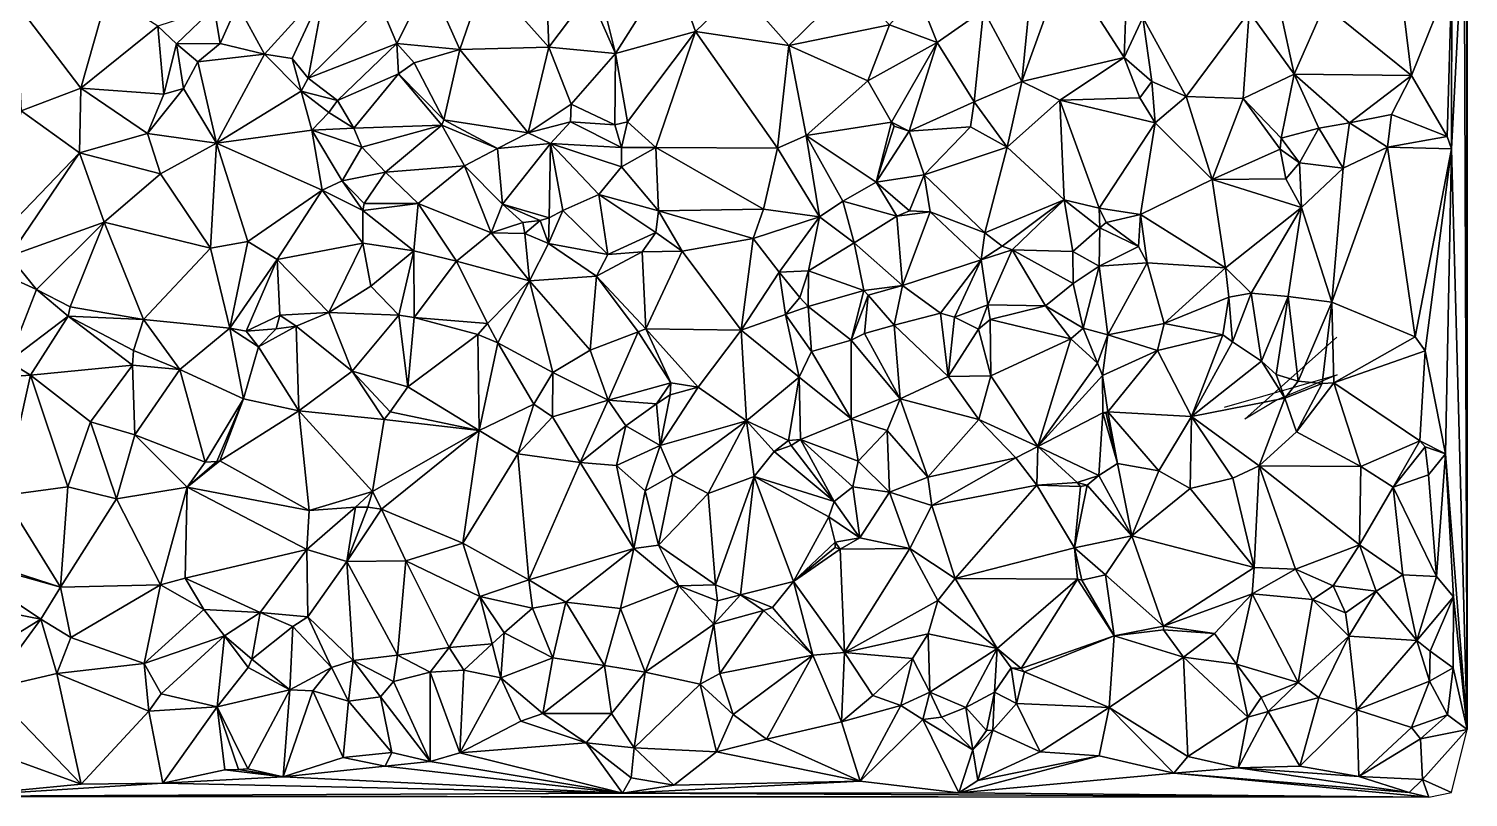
# Model space of a CAD drawing. Header units: metres. Extents: x -15 to 15, y -15 to 14.9.
# Drawn here: x -3.35 to 14.98, y -14.99 to -5.2 of the extents above; entities that cross this region are included whole.
import ezdxf

# ---------------------------------------------------------------- set-up
doc = ezdxf.new("R2010")
doc.units = ezdxf.units.M
doc.layers.add('CRACKS', color=1, linetype='Continuous')
doc.layers.add('STREET_MESH', color=7, linetype='Continuous')

msp = doc.modelspace()

# ---------------------------------------------------------------- linework, layer by layer
at = {"layer": 'CRACKS'}
msp.add_polyline3d([(11.879, -10.023, 0.1), (13.317, -9.613, 0.1), (12.552, -9.928, 0.1), (12.138, -10.176, 0.1), (13.313, -9.132, 0.1)], dxfattribs=at)
at = {"layer": 'STREET_MESH'}
for points in [[(14.961, 3.619), (14.969, -14.128), (14.984, 7.449)], [(14.969, -14.128), (14.961, 3.619), (14.933, -3.648)], [(14.77, -6.734), (14.969, -14.128), (14.933, -3.648)], [(14.776, -4.522), (14.77, -6.734), (14.933, -3.648)], [(3.901, -4.614), (4.124, -5.521), (4.845, -4.381)], [(4.845, -4.381), (4.124, -5.521), (5.144, -5.239)], [(5.7, -4.699), (4.845, -4.381), (5.144, -5.239)], [(9.302, -5.876), (10.604, -5.572), (9.84, -4.382)], [(9.442, -4.452), (9.302, -5.876), (9.84, -4.382)], [(10.604, -5.572), (10.637, -4.617), (9.84, -4.382)], [(14.262, -5.801), (14.077, -4.277), (13.156, -4.908)], [(14.077, -4.277), (14.262, -5.801), (14.776, -4.522)], [(1.343, -5.39), (1.749, -4.581), (1.142, -4.921)], [(1.343, -5.39), (2.144, -5.469), (1.749, -4.581)], [(2.144, -5.469), (2.466, -4.529), (1.749, -4.581)], [(2.466, -4.529), (2.144, -5.469), (3.276, -5.44)], [(2.466, -4.529), (3.276, -5.44), (3.249, -4.641)], [(9.302, -5.876), (9.442, -4.452), (8.811, -4.969)], [(14.776, -4.522), (14.262, -5.801), (14.716, -6.577)], [(14.776, -4.522), (14.716, -6.577), (14.77, -6.734)], [(-3.507, -4.878), (-2.682, -5.96), (-2.342, -4.761)], [(-2.682, -5.96), (-1.702, -5.17), (-2.342, -4.761)], [(0.43, -4.674), (-0.688, -4.898), (-0.343, -5.529)], [(0.008, -5.585), (0.43, -4.674), (-0.343, -5.529)], [(0.43, -4.674), (0.008, -5.585), (0.212, -5.832)], [(0.43, -4.674), (0.212, -5.832), (1.142, -4.921)], [(3.276, -5.44), (3.79, -4.755), (3.249, -4.641)], [(4.124, -5.521), (3.79, -4.755), (3.276, -5.44)], [(3.79, -4.755), (4.124, -5.521), (3.901, -4.614)], [(6.335, -5.418), (5.7, -4.699), (5.144, -5.239)], [(6.335, -5.418), (7.126, -4.636), (5.7, -4.699)], [(7.126, -4.636), (6.335, -5.418), (7.614, -5.155)], [(8.222, -5.38), (7.97, -4.751), (7.614, -5.155)], [(7.97, -4.751), (8.222, -5.38), (8.811, -4.969)], [(10.637, -4.617), (10.604, -5.572), (10.843, -5.063)], [(-2.682, -5.96), (-3.507, -4.878), (-3.442, -6.249)], [(-0.986, -4.939), (-1.702, -5.17), (-1.466, -5.397)], [(-0.909, -5.39), (-0.986, -4.939), (-1.466, -5.397)], [(-0.909, -5.39), (-0.688, -4.898), (-0.986, -4.939)], [(-0.688, -4.898), (-0.909, -5.39), (-0.343, -5.529)], [(0.212, -5.832), (1.343, -5.39), (1.142, -4.921)], [(12.593, -4.984), (12.769, -5.781), (13.156, -4.908)], [(12.769, -5.781), (14.262, -5.801), (13.156, -4.908)], [(8.222, -5.38), (8.695, -6.136), (8.811, -4.969)], [(8.695, -6.136), (9.302, -5.876), (8.811, -4.969)], [(10.604, -5.572), (10.954, -5.877), (10.843, -5.063)], [(11.394, -6.069), (12.195, -4.988), (10.843, -5.063)], [(10.954, -5.877), (11.394, -6.069), (10.843, -5.063)], [(11.394, -6.069), (12.119, -6.093), (12.195, -4.988)], [(12.119, -6.093), (12.769, -5.781), (12.195, -4.988)], [(12.769, -5.781), (12.593, -4.984), (12.195, -4.988)], [(-1.626, -6.038), (-1.702, -5.17), (-2.682, -5.96)], [(-1.702, -5.17), (-1.626, -6.038), (-1.466, -5.397)], [(4.124, -5.521), (4.278, -6.388), (5.144, -5.239)], [(4.278, -6.388), (4.638, -6.716), (5.144, -5.239)], [(4.638, -6.716), (6.189, -6.725), (5.144, -5.239)], [(6.189, -6.725), (6.335, -5.418), (5.144, -5.239)], [(7.614, -5.155), (6.335, -5.418), (7.337, -5.866)], [(8.222, -5.38), (7.614, -5.155), (7.337, -5.866)], [(-1.626, -6.038), (-1.373, -5.966), (-1.466, -5.397)], [(-1.191, -5.626), (-0.909, -5.39), (-1.466, -5.397)], [(-1.373, -5.966), (-1.191, -5.626), (-1.466, -5.397)], [(-0.909, -5.39), (-1.191, -5.626), (-0.343, -5.529)], [(0.586, -6.117), (1.343, -5.39), (0.212, -5.832)], [(1.343, -5.39), (0.586, -6.117), (1.364, -5.778)], [(1.343, -5.39), (1.364, -5.778), (1.564, -5.638)], [(2.144, -5.469), (1.343, -5.39), (1.564, -5.638)], [(1.939, -6.362), (2.144, -5.469), (1.564, -5.638)], [(3.014, -6.529), (2.144, -5.469), (1.939, -6.362)], [(2.144, -5.469), (3.014, -6.529), (3.276, -5.44)], [(3.014, -6.529), (3.561, -6.166), (3.276, -5.44)], [(3.561, -6.166), (4.124, -5.521), (3.276, -5.44)], [(6.554, -6.563), (6.335, -5.418), (6.189, -6.725)], [(6.335, -5.418), (6.554, -6.563), (7.337, -5.866)], [(7.639, -6.394), (8.222, -5.38), (7.337, -5.866)], [(7.864, -6.508), (8.222, -5.38), (7.639, -6.394)], [(8.222, -5.38), (7.864, -6.508), (8.695, -6.136)], [(-1.191, -5.626), (-1.373, -5.966), (-0.955, -6.66)], [(-1.191, -5.626), (-0.955, -6.66), (-0.343, -5.529)], [(-0.955, -6.66), (0.122, -5.999), (-0.343, -5.529)], [(0.122, -5.999), (0.008, -5.585), (-0.343, -5.529)], [(0.008, -5.585), (0.122, -5.999), (0.212, -5.832)], [(1.364, -5.778), (1.939, -6.362), (1.564, -5.638)], [(4.124, -5.521), (3.561, -6.166), (4.119, -6.429)], [(4.124, -5.521), (4.119, -6.429), (4.278, -6.388)], [(9.302, -5.876), (9.782, -6.113), (10.604, -5.572)], [(9.782, -6.113), (10.804, -6.086), (10.604, -5.572)], [(10.604, -5.572), (10.804, -6.086), (10.954, -5.877)], [(0.122, -5.999), (0.586, -6.117), (0.212, -5.832)], [(0.586, -6.117), (0.795, -6.471), (1.364, -5.778)], [(1.364, -5.778), (0.795, -6.471), (1.916, -6.43)], [(1.939, -6.362), (1.364, -5.778), (1.916, -6.43)], [(12.601, -6.597), (12.769, -5.781), (12.119, -6.093)], [(12.769, -5.781), (12.601, -6.597), (13.081, -6.472)], [(13.471, -6.402), (12.769, -5.781), (13.081, -6.472)], [(14.262, -5.801), (12.769, -5.781), (13.471, -6.402)], [(14.262, -5.801), (13.471, -6.402), (14.008, -6.296)], [(14.716, -6.577), (14.262, -5.801), (14.008, -6.296)], [(-2.7, -6.784), (-2.682, -5.96), (-3.442, -6.249)], [(-2.7, -6.784), (-1.834, -6.536), (-2.682, -5.96)], [(-1.834, -6.536), (-1.626, -6.038), (-2.682, -5.96)], [(-1.373, -5.966), (-1.626, -6.038), (-1.834, -6.536)], [(-0.955, -6.66), (-1.373, -5.966), (-1.834, -6.536)], [(0.122, -5.999), (-0.955, -6.66), (0.259, -6.496)], [(0.474, -6.271), (0.122, -5.999), (0.259, -6.496)], [(0.474, -6.271), (0.586, -6.117), (0.122, -5.999)], [(6.554, -6.563), (7.639, -6.394), (7.337, -5.866)], [(9.112, -6.714), (9.302, -5.876), (8.695, -6.136)], [(9.302, -5.876), (9.112, -6.714), (9.782, -6.113)], [(10.804, -6.086), (10.999, -6.402), (10.954, -5.877)], [(10.954, -5.877), (10.999, -6.402), (11.394, -6.069)], [(0.474, -6.271), (0.795, -6.471), (0.586, -6.117)], [(3.561, -6.166), (3.014, -6.529), (3.555, -6.389)], [(4.119, -6.429), (3.561, -6.166), (3.555, -6.389)], [(7.864, -6.508), (8.645, -6.455), (8.695, -6.136)], [(8.645, -6.455), (9.112, -6.714), (8.695, -6.136)], [(9.112, -6.714), (9.839, -7.381), (9.782, -6.113)], [(9.782, -6.113), (10.999, -6.402), (10.804, -6.086)], [(9.782, -6.113), (10.283, -7.491), (10.999, -6.402)], [(9.839, -7.381), (10.283, -7.491), (9.782, -6.113)], [(10.999, -6.402), (11.722, -7.125), (11.394, -6.069)], [(11.722, -7.125), (12.119, -6.093), (11.394, -6.069)], [(11.722, -7.125), (12.589, -6.736), (12.119, -6.093)], [(12.589, -6.736), (12.601, -6.597), (12.119, -6.093)], [(-2.7, -6.784), (-3.442, -6.249), (-3.806, -7.934)], [(0.795, -6.471), (0.474, -6.271), (0.259, -6.496)], [(2.625, -6.73), (1.939, -6.362), (1.916, -6.43)], [(3.014, -6.529), (1.939, -6.362), (2.625, -6.73)], [(3.014, -6.529), (3.298, -6.665), (3.555, -6.389)], [(3.298, -6.665), (4.201, -6.717), (3.555, -6.389)], [(4.201, -6.717), (4.119, -6.429), (3.555, -6.389)], [(4.119, -6.429), (4.201, -6.717), (4.278, -6.388)], [(4.201, -6.717), (4.638, -6.716), (4.278, -6.388)], [(7.447, -7.156), (7.639, -6.394), (6.554, -6.563)], [(7.639, -6.394), (7.447, -7.156), (7.674, -6.446)], [(7.864, -6.508), (7.639, -6.394), (7.674, -6.446)], [(10.283, -7.491), (10.81, -7.571), (10.999, -6.402)], [(10.81, -7.571), (11.722, -7.125), (10.999, -6.402)], [(13.39, -6.981), (13.471, -6.402), (13.081, -6.472)], [(13.958, -6.712), (13.471, -6.402), (13.39, -6.981)], [(13.471, -6.402), (13.958, -6.712), (14.008, -6.296)], [(13.958, -6.712), (14.716, -6.577), (14.008, -6.296)], [(-1.669, -7.052), (-1.834, -6.536), (-2.7, -6.784)], [(-1.669, -7.052), (-0.955, -6.66), (-1.834, -6.536)], [(-0.955, -6.66), (0.389, -7.26), (0.259, -6.496)], [(0.895, -6.713), (0.795, -6.471), (0.259, -6.496)], [(0.389, -7.26), (0.646, -7.142), (0.259, -6.496)], [(0.646, -7.142), (0.895, -6.713), (0.259, -6.496)], [(0.795, -6.471), (0.895, -6.713), (1.916, -6.43)], [(0.895, -6.713), (1.196, -7.032), (1.916, -6.43)], [(1.196, -7.032), (2.204, -6.95), (1.916, -6.43)], [(2.204, -6.95), (2.625, -6.73), (1.916, -6.43)], [(3.298, -6.665), (3.014, -6.529), (2.625, -6.73)], [(6.723, -7.598), (6.554, -6.563), (6.189, -6.725)], [(7.022, -7.398), (7.447, -7.156), (6.554, -6.563)], [(6.723, -7.598), (7.022, -7.398), (6.554, -6.563)], [(7.447, -7.156), (7.864, -6.508), (7.674, -6.446)], [(8.058, -7.065), (7.864, -6.508), (7.447, -7.156)], [(8.058, -7.065), (8.645, -6.455), (7.864, -6.508)], [(9.112, -6.714), (8.645, -6.455), (8.058, -7.065)], [(12.836, -6.91), (12.601, -6.597), (12.589, -6.736)], [(12.601, -6.597), (12.836, -6.91), (13.081, -6.472)], [(12.836, -6.91), (13.39, -6.981), (13.081, -6.472)], [(14.716, -6.577), (13.958, -6.712), (14.77, -6.734)], [(-0.955, -6.66), (-1.669, -7.052), (-1.031, -8)], [(-0.554, -7.914), (-0.955, -6.66), (-1.031, -8)], [(0.389, -7.26), (-0.955, -6.66), (-0.554, -7.914)], [(0.646, -7.142), (1.196, -7.032), (0.895, -6.713)], [(2.204, -6.95), (2.689, -7.439), (2.625, -6.73)], [(2.689, -7.439), (3.298, -6.665), (2.625, -6.73)], [(3.283, -7.61), (3.298, -6.665), (2.689, -7.439)], [(3.298, -6.665), (3.283, -7.61), (3.454, -7.519)], [(3.915, -7.316), (3.298, -6.665), (3.454, -7.519)], [(3.915, -7.316), (4.204, -6.961), (3.298, -6.665)], [(4.204, -6.961), (4.201, -6.717), (3.298, -6.665)], [(4.201, -6.717), (4.204, -6.961), (4.638, -6.716)], [(4.204, -6.961), (4.674, -7.521), (4.638, -6.716)], [(4.638, -6.716), (6.011, -7.501), (6.189, -6.725)], [(4.638, -6.716), (4.674, -7.521), (6.011, -7.501)], [(6.011, -7.501), (6.723, -7.598), (6.189, -6.725)], [(9.112, -6.714), (8.058, -7.065), (8.829, -7.802)], [(9.839, -7.381), (9.112, -6.714), (8.829, -7.802)], [(11.722, -7.125), (12.661, -7.116), (12.589, -6.736)], [(12.661, -7.116), (12.836, -6.91), (12.589, -6.736)], [(13.249, -8.684), (13.958, -6.712), (13.39, -6.981)], [(13.958, -6.712), (13.249, -8.684), (14.31, -9.126)], [(13.958, -6.712), (14.31, -9.126), (14.77, -6.734)], [(14.31, -9.126), (14.435, -9.307), (14.77, -6.734)], [(14.77, -6.734), (14.435, -9.307), (14.696, -10.616)], [(14.969, -14.128), (14.77, -6.734), (14.696, -10.616)], [(-3.589, -8.102), (-2.7, -6.784), (-3.806, -7.934)], [(-2.7, -6.784), (-3.589, -8.102), (-2.387, -7.669)], [(-1.669, -7.052), (-2.7, -6.784), (-2.387, -7.669)], [(2.204, -6.95), (1.196, -7.032), (1.615, -7.431)], [(2.204, -6.95), (1.615, -7.431), (2.542, -7.802)], [(2.689, -7.439), (2.204, -6.95), (2.542, -7.802)], [(4.204, -6.961), (3.915, -7.316), (4.674, -7.521)], [(12.661, -7.116), (12.861, -7.48), (12.836, -6.91)], [(12.836, -6.91), (12.861, -7.48), (13.39, -6.981)], [(-1.031, -8), (-1.669, -7.052), (-2.387, -7.669)], [(0.646, -7.142), (0.389, -7.26), (0.908, -7.519)], [(0.927, -7.431), (1.196, -7.032), (0.646, -7.142)], [(0.927, -7.431), (0.646, -7.142), (0.908, -7.519)], [(1.196, -7.032), (0.927, -7.431), (1.615, -7.431)], [(8.058, -7.065), (7.447, -7.156), (7.871, -7.522)], [(8.133, -7.536), (8.058, -7.065), (7.871, -7.522)], [(8.058, -7.065), (8.133, -7.536), (8.829, -7.802)], [(11.722, -7.125), (10.81, -7.571), (11.893, -8.247)], [(12.661, -7.116), (11.722, -7.125), (12.861, -7.48)], [(11.722, -7.125), (11.893, -8.247), (12.861, -7.48)], [(12.861, -7.48), (13.249, -8.684), (13.39, -6.981)], [(0.389, -7.26), (-0.554, -7.914), (-0.181, -8.142)], [(0.907, -7.935), (0.389, -7.26), (-0.181, -8.142)], [(0.389, -7.26), (0.907, -7.935), (0.908, -7.519)], [(3.915, -7.316), (3.454, -7.519), (4.028, -8.08)], [(4.64, -7.798), (3.915, -7.316), (4.028, -8.08)], [(3.915, -7.316), (4.64, -7.798), (4.674, -7.521)], [(7.709, -7.592), (7.447, -7.156), (7.022, -7.398)], [(7.447, -7.156), (7.709, -7.592), (7.871, -7.522)], [(1.558, -8.032), (1.615, -7.431), (0.908, -7.519)], [(1.615, -7.431), (0.927, -7.431), (0.908, -7.519)], [(1.558, -8.032), (2.103, -8.164), (1.615, -7.431)], [(1.615, -7.431), (2.103, -8.164), (2.542, -7.802)], [(2.946, -7.67), (2.689, -7.439), (2.542, -7.802)], [(3.166, -7.644), (2.689, -7.439), (2.946, -7.67)], [(3.166, -7.644), (3.283, -7.61), (2.689, -7.439)], [(6.011, -7.501), (4.674, -7.521), (5.881, -7.876)], [(6.723, -7.598), (6.011, -7.501), (5.881, -7.876)], [(6.723, -7.598), (7.166, -7.931), (7.022, -7.398)], [(7.166, -7.931), (7.709, -7.592), (7.022, -7.398)], [(9.05, -7.974), (9.839, -7.381), (8.829, -7.802)], [(9.839, -7.381), (9.05, -7.974), (9.175, -8.021)], [(9.951, -8.039), (9.839, -7.381), (9.175, -8.021)], [(9.839, -7.381), (10.295, -7.741), (10.283, -7.491)], [(10.295, -7.741), (9.839, -7.381), (9.951, -8.039)], [(10.372, -7.672), (10.81, -7.571), (10.283, -7.491)], [(10.295, -7.741), (10.372, -7.672), (10.283, -7.491)], [(11.893, -8.247), (12.22, -8.572), (12.861, -7.48)], [(12.22, -8.572), (12.69, -8.615), (12.861, -7.48)], [(12.861, -7.48), (12.69, -8.615), (13.249, -8.684)], [(-3.589, -8.102), (-3.248, -8.525), (-2.387, -7.669)], [(-3.248, -8.525), (-2.817, -8.745), (-2.387, -7.669)], [(-2.387, -7.669), (-2.817, -8.745), (-1.883, -8.907)], [(-1.031, -8), (-2.387, -7.669), (-1.883, -8.907)], [(0.907, -7.935), (1.558, -8.032), (0.908, -7.519)], [(2.973, -7.812), (2.946, -7.67), (2.542, -7.802)], [(2.973, -7.812), (3.166, -7.644), (2.946, -7.67)], [(3.166, -7.644), (2.973, -7.812), (3.273, -7.938)], [(3.283, -7.61), (3.166, -7.644), (3.273, -7.938)], [(4.028, -8.08), (3.454, -7.519), (3.273, -7.938)], [(3.454, -7.519), (3.283, -7.61), (3.273, -7.938)], [(4.674, -7.521), (4.64, -7.798), (4.973, -8.038)], [(4.674, -7.521), (4.973, -8.038), (5.881, -7.876)], [(6.208, -8.303), (6.723, -7.598), (5.881, -7.876)], [(6.585, -8.288), (6.723, -7.598), (6.208, -8.303)], [(6.723, -7.598), (6.585, -8.288), (7.166, -7.931)], [(7.709, -7.592), (7.166, -7.931), (7.78, -8.475)], [(7.709, -7.592), (8.133, -7.536), (7.871, -7.522)], [(8.133, -7.536), (7.709, -7.592), (7.78, -8.475)], [(8.783, -8.147), (8.133, -7.536), (7.78, -8.475)], [(8.829, -7.802), (8.133, -7.536), (8.783, -8.147)], [(10.372, -7.672), (10.295, -7.741), (10.787, -7.977)], [(10.81, -7.571), (10.372, -7.672), (10.787, -7.977)], [(10.896, -8.183), (10.81, -7.571), (10.787, -7.977)], [(10.81, -7.571), (10.896, -8.183), (11.893, -8.247)], [(2.103, -8.164), (3.031, -8.414), (2.542, -7.802)], [(3.031, -8.414), (2.973, -7.812), (2.542, -7.802)], [(2.973, -7.812), (3.031, -8.414), (3.273, -7.938)], [(4.64, -7.798), (4.028, -8.08), (4.465, -8.044)], [(4.973, -8.038), (4.64, -7.798), (4.465, -8.044)], [(4.973, -8.038), (5.727, -9.044), (5.881, -7.876)], [(5.727, -9.044), (6.208, -8.303), (5.881, -7.876)], [(9.05, -7.974), (8.829, -7.802), (8.783, -8.147)], [(10.295, -7.741), (9.951, -8.039), (10.286, -8.229)], [(10.295, -7.741), (10.286, -8.229), (10.787, -7.977)], [(-0.783, -9.016), (-1.031, -8), (-1.883, -8.907)], [(-0.783, -9.016), (-0.554, -7.914), (-1.031, -8)], [(-0.554, -7.914), (-0.783, -9.016), (-0.181, -8.142)], [(0.474, -8.818), (0.907, -7.935), (-0.181, -8.142)], [(1.011, -8.483), (0.907, -7.935), (0.474, -8.818)], [(0.907, -7.935), (1.011, -8.483), (1.558, -8.032)], [(1.011, -8.483), (1.369, -8.85), (1.558, -8.032)], [(1.558, -8.032), (1.369, -8.85), (1.562, -8.882)], [(2.103, -8.164), (1.558, -8.032), (1.562, -8.882)], [(3.031, -8.414), (3.884, -8.353), (3.273, -7.938)], [(3.884, -8.353), (4.028, -8.08), (3.273, -7.938)], [(4.465, -8.044), (3.884, -8.353), (4.511, -9.026)], [(4.028, -8.08), (3.884, -8.353), (4.465, -8.044)], [(4.973, -8.038), (4.465, -8.044), (4.511, -9.026)], [(5.727, -9.044), (4.973, -8.038), (4.511, -9.026)], [(6.585, -8.288), (7.29, -8.537), (7.166, -7.931)], [(7.166, -7.931), (7.29, -8.537), (7.78, -8.475)], [(9.05, -7.974), (8.783, -8.147), (9.175, -8.021)], [(8.783, -8.147), (8.869, -8.721), (9.175, -8.021)], [(8.869, -8.721), (9.6, -8.731), (9.175, -8.021)], [(9.6, -8.731), (9.952, -8.449), (9.175, -8.021)], [(9.952, -8.449), (9.951, -8.039), (9.175, -8.021)], [(10.286, -8.229), (9.951, -8.039), (9.952, -8.449)], [(10.286, -8.229), (10.896, -8.183), (10.787, -7.977)], [(-3.589, -8.102), (-3.852, -8.249), (-3.248, -8.525)], [(-0.783, -9.016), (-0.575, -9.055), (-0.181, -8.142)], [(-0.575, -9.055), (-0.148, -8.852), (-0.181, -8.142)], [(-0.148, -8.852), (0.474, -8.818), (-0.181, -8.142)], [(2.496, -8.958), (2.103, -8.164), (1.562, -8.882)], [(2.103, -8.164), (2.496, -8.958), (3.031, -8.414)], [(8.266, -8.827), (8.783, -8.147), (7.78, -8.475)], [(8.783, -8.147), (8.266, -8.827), (8.443, -8.876)], [(8.869, -8.721), (8.783, -8.147), (8.443, -8.876)], [(10.079, -9.018), (10.286, -8.229), (9.952, -8.449)], [(10.286, -8.229), (10.079, -9.018), (10.394, -9.101)], [(10.896, -8.183), (10.286, -8.229), (10.394, -9.101)], [(10.896, -8.183), (10.394, -9.101), (11.114, -8.958)], [(11.893, -8.247), (10.896, -8.183), (11.114, -8.958)], [(11.937, -8.622), (11.893, -8.247), (11.114, -8.958)], [(11.937, -8.622), (12.22, -8.572), (11.893, -8.247)], [(-3.248, -8.525), (-3.852, -8.249), (-3.605, -9.442)], [(2.496, -8.958), (2.626, -9.205), (3.031, -8.414)], [(2.626, -9.205), (3.33, -9.582), (3.031, -8.414)], [(3.802, -9.298), (3.884, -8.353), (3.031, -8.414)], [(3.33, -9.582), (3.802, -9.298), (3.031, -8.414)], [(3.802, -9.298), (4.416, -9.065), (3.884, -8.353)], [(3.884, -8.353), (4.416, -9.065), (4.511, -9.026)], [(6.289, -8.843), (6.208, -8.303), (5.727, -9.044)], [(6.472, -8.626), (6.585, -8.288), (6.208, -8.303)], [(6.472, -8.626), (6.208, -8.303), (6.289, -8.843)], [(6.585, -8.288), (6.472, -8.626), (6.58, -8.742)], [(7.29, -8.537), (6.585, -8.288), (6.58, -8.742)], [(-2.845, -8.863), (-3.248, -8.525), (-3.605, -9.442)], [(-3.248, -8.525), (-2.845, -8.863), (-2.817, -8.745)], [(1.369, -8.85), (1.011, -8.483), (0.474, -8.818)], [(7.125, -9.168), (7.29, -8.537), (6.58, -8.742)], [(7.342, -8.596), (7.29, -8.537), (7.125, -9.168)], [(7.295, -9.084), (7.342, -8.596), (7.125, -9.168)], [(7.29, -8.537), (7.342, -8.596), (7.78, -8.475)], [(7.295, -9.084), (7.676, -8.977), (7.342, -8.596)], [(7.342, -8.596), (7.676, -8.977), (7.78, -8.475)], [(7.676, -8.977), (8.266, -8.827), (7.78, -8.475)], [(9.6, -8.731), (10.079, -9.018), (9.952, -8.449)], [(12.22, -8.572), (11.937, -8.622), (11.981, -9.192)], [(12.354, -9.437), (12.22, -8.572), (11.981, -9.192)], [(12.22, -8.572), (12.354, -9.437), (12.69, -8.615)], [(-2.817, -8.745), (-2.845, -8.863), (-1.883, -8.907)], [(6.472, -8.626), (6.289, -8.843), (6.58, -8.742)], [(6.289, -8.843), (6.622, -9.313), (6.58, -8.742)], [(6.622, -9.313), (7.125, -9.168), (6.58, -8.742)], [(8.747, -9.028), (8.869, -8.721), (8.443, -8.876)], [(8.869, -8.721), (8.747, -9.028), (8.897, -8.906)], [(9.6, -8.731), (8.869, -8.721), (8.897, -8.906)], [(9.922, -9.153), (9.6, -8.731), (8.897, -8.906)], [(10.079, -9.018), (9.6, -8.731), (9.922, -9.153)], [(11.86, -9.102), (11.937, -8.622), (11.114, -8.958)], [(11.981, -9.192), (11.937, -8.622), (11.86, -9.102)], [(12.69, -8.615), (12.354, -9.437), (12.54, -9.609)], [(12.69, -8.615), (12.54, -9.609), (12.819, -9.692)], [(12.69, -8.615), (12.819, -9.692), (13.249, -8.684)], [(12.819, -9.692), (13.123, -9.722), (13.249, -8.684)], [(13.249, -8.684), (13.123, -9.722), (13.271, -9.714)], [(14.31, -9.126), (13.249, -8.684), (13.271, -9.714)], [(-3.324, -9.615), (-2.845, -8.863), (-3.605, -9.442)], [(-2.026, -9.488), (-2.845, -8.863), (-3.324, -9.615)], [(-2.845, -8.863), (-2.013, -9.303), (-1.883, -8.907)], [(-2.026, -9.488), (-2.013, -9.303), (-2.845, -8.863)], [(-2.013, -9.303), (-1.422, -9.544), (-1.883, -8.907)], [(-1.422, -9.544), (-0.783, -9.016), (-1.883, -8.907)], [(-0.575, -9.055), (-0.195, -9.026), (-0.148, -8.852)], [(-0.148, -8.852), (-0.195, -9.026), (0.058, -8.993)], [(0.474, -8.818), (-0.148, -8.852), (0.058, -8.993)], [(0.772, -9.564), (0.474, -8.818), (0.058, -8.993)], [(1.369, -8.85), (0.474, -8.818), (0.772, -9.564)], [(1.482, -9.764), (1.369, -8.85), (0.772, -9.564)], [(1.369, -8.85), (1.482, -9.764), (1.562, -8.882)], [(1.482, -9.764), (2.371, -9.099), (1.562, -8.882)], [(2.371, -9.099), (2.496, -8.958), (1.562, -8.882)], [(2.626, -9.205), (2.496, -8.958), (2.371, -9.099)], [(6.289, -8.843), (5.727, -9.044), (6.465, -9.639)], [(6.622, -9.313), (6.289, -8.843), (6.465, -9.639)], [(7.676, -8.977), (7.295, -9.084), (7.752, -9.917)], [(8.266, -8.827), (7.676, -8.977), (8.36, -9.632)], [(8.36, -9.632), (7.676, -8.977), (7.752, -9.917)], [(8.266, -8.827), (8.36, -9.632), (8.443, -8.876)], [(8.36, -9.632), (8.747, -9.028), (8.443, -8.876)], [(8.897, -8.906), (8.747, -9.028), (8.906, -9.625)], [(9.922, -9.153), (8.897, -8.906), (8.906, -9.625)], [(10.394, -9.101), (11.028, -9.303), (11.114, -8.958)], [(11.028, -9.303), (11.86, -9.102), (11.114, -8.958)], [(-0.609, -9.917), (-0.783, -9.016), (-1.422, -9.544)], [(-0.609, -9.917), (-0.419, -9.255), (-0.783, -9.016)], [(-0.419, -9.255), (-0.575, -9.055), (-0.783, -9.016)], [(-0.195, -9.026), (-0.575, -9.055), (-0.419, -9.255)], [(-0.419, -9.255), (0.094, -10.068), (0.058, -8.993)], [(-0.195, -9.026), (-0.419, -9.255), (0.058, -8.993)], [(0.094, -10.068), (0.772, -9.564), (0.058, -8.993)], [(2.371, -9.099), (1.482, -9.764), (2.39, -10.322)], [(2.626, -9.205), (2.371, -9.099), (2.39, -10.322)], [(4.034, -9.935), (4.416, -9.065), (3.802, -9.298)], [(4.416, -9.065), (4.034, -9.935), (4.832, -9.713)], [(4.416, -9.065), (4.832, -9.713), (4.511, -9.026)], [(5.177, -9.768), (5.727, -9.044), (4.511, -9.026)], [(4.832, -9.713), (5.177, -9.768), (4.511, -9.026)], [(5.792, -10.196), (5.727, -9.044), (5.177, -9.768)], [(5.727, -9.044), (5.792, -10.196), (6.465, -9.639)], [(7.295, -9.084), (7.125, -9.168), (7.752, -9.917)], [(8.747, -9.028), (8.36, -9.632), (8.906, -9.625)], [(9.502, -10.523), (9.922, -9.153), (8.906, -9.625)], [(10.264, -9.462), (9.922, -9.153), (9.502, -10.523)], [(10.264, -9.462), (10.079, -9.018), (9.922, -9.153)], [(10.079, -9.018), (10.264, -9.462), (10.394, -9.101)], [(10.394, -9.101), (10.264, -9.462), (10.328, -9.619)], [(11.028, -9.303), (10.394, -9.101), (10.328, -9.619)], [(11.86, -9.102), (11.028, -9.303), (11.46, -10.141)], [(11.981, -9.192), (11.86, -9.102), (11.46, -10.141)], [(14.435, -9.307), (14.31, -9.126), (13.271, -9.714)], [(-2.013, -9.303), (-2.026, -9.488), (-1.422, -9.544)], [(-0.419, -9.255), (-0.609, -9.917), (0.094, -10.068)], [(3.086, -9.983), (2.626, -9.205), (2.39, -10.322)], [(2.626, -9.205), (3.086, -9.983), (3.33, -9.582)], [(4.034, -9.935), (3.802, -9.298), (3.33, -9.582)], [(7.128, -10.172), (6.622, -9.313), (6.465, -9.639)], [(7.125, -9.168), (6.622, -9.313), (7.128, -10.172)], [(7.125, -9.168), (7.128, -10.172), (7.752, -9.917)], [(10.396, -10.084), (11.028, -9.303), (10.328, -9.619)], [(11.028, -9.303), (10.396, -10.084), (11.46, -10.141)], [(12.354, -9.437), (11.981, -9.192), (11.46, -10.141)], [(14.367, -10.451), (14.435, -9.307), (13.271, -9.714)], [(14.435, -9.307), (14.367, -10.451), (14.696, -10.616)], [(-4.087, -9.67), (-3.324, -9.615), (-3.605, -9.442)], [(-2.026, -9.488), (-3.324, -9.615), (-2.561, -10.209)], [(-1.995, -10.375), (-2.026, -9.488), (-2.561, -10.209)], [(-2.026, -9.488), (-1.995, -10.375), (-1.422, -9.544)], [(10.328, -9.619), (10.264, -9.462), (9.502, -10.523)], [(12.647, -9.907), (12.354, -9.437), (11.46, -10.141)], [(12.54, -9.609), (12.354, -9.437), (12.647, -9.907)], [(-3.324, -9.615), (-4.087, -9.67), (-3.663, -11.146)], [(-2.849, -11.039), (-3.324, -9.615), (-3.663, -11.146)], [(-3.324, -9.615), (-2.849, -11.039), (-2.561, -10.209)], [(-1.995, -10.375), (-1.1, -10.722), (-1.422, -9.544)], [(-1.1, -10.722), (-0.609, -9.917), (-1.422, -9.544)], [(0.094, -10.068), (1.181, -10.179), (0.772, -9.564)], [(1.482, -9.764), (0.772, -9.564), (1.258, -10.081)], [(0.772, -9.564), (1.181, -10.179), (1.258, -10.081)], [(3.086, -9.983), (3.323, -10.147), (3.33, -9.582)], [(3.323, -10.147), (4.034, -9.935), (3.33, -9.582)], [(4.832, -9.713), (4.034, -9.935), (4.646, -9.982)], [(4.823, -9.867), (4.832, -9.713), (4.646, -9.982)], [(4.832, -9.713), (4.823, -9.867), (5.177, -9.768)], [(5.792, -10.196), (6.331, -10.448), (6.465, -9.639)], [(6.331, -10.448), (6.481, -10.434), (6.465, -9.639)], [(6.481, -10.434), (7.128, -10.172), (6.465, -9.639)], [(8.751, -10.182), (8.36, -9.632), (7.752, -9.917)], [(8.36, -9.632), (8.751, -10.182), (8.906, -9.625)], [(8.751, -10.182), (9.502, -10.523), (8.906, -9.625)], [(10.331, -10.096), (10.328, -9.619), (9.502, -10.523)], [(10.331, -10.096), (10.396, -10.084), (10.328, -9.619)], [(12.819, -9.692), (12.54, -9.609), (12.647, -9.907)], [(13.123, -9.722), (12.819, -9.692), (12.647, -9.907)], [(12.798, -10.337), (13.616, -10.778), (13.271, -9.714)], [(13.123, -9.722), (12.798, -10.337), (13.271, -9.714)], [(13.616, -10.778), (14.367, -10.451), (13.271, -9.714)], [(2.39, -10.322), (1.482, -9.764), (1.258, -10.081)], [(4.695, -10.513), (4.823, -9.867), (4.646, -9.982)], [(4.823, -9.867), (4.695, -10.513), (5.177, -9.768)], [(4.695, -10.513), (5.792, -10.196), (5.177, -9.768)], [(13.123, -9.722), (12.647, -9.907), (12.798, -10.337)], [(-0.951, -10.713), (-0.609, -9.917), (-1.1, -10.722)], [(-0.609, -9.917), (-0.951, -10.713), (-0.913, -10.705)], [(-0.609, -9.917), (-0.913, -10.705), (0.094, -10.068)], [(-0.913, -10.705), (0.226, -11.337), (0.094, -10.068)], [(0.226, -11.337), (1.032, -11.095), (0.094, -10.068)], [(1.032, -11.095), (1.181, -10.179), (0.094, -10.068)], [(3.086, -9.983), (2.39, -10.322), (2.881, -10.619)], [(3.323, -10.147), (3.086, -9.983), (2.881, -10.619)], [(4.034, -9.935), (3.323, -10.147), (3.677, -10.728)], [(4.257, -10.261), (4.034, -9.935), (3.677, -10.728)], [(4.034, -9.935), (4.257, -10.261), (4.646, -9.982)], [(4.257, -10.261), (4.695, -10.513), (4.646, -9.982)], [(7.128, -10.172), (7.587, -10.321), (7.752, -9.917)], [(7.752, -9.917), (7.587, -10.321), (8.103, -10.913)], [(8.751, -10.182), (7.752, -9.917), (8.103, -10.913)], [(12.647, -9.907), (11.46, -10.141), (12.321, -10.772)], [(12.647, -9.907), (12.321, -10.772), (12.798, -10.337)], [(-2.849, -11.039), (-2.23, -11.19), (-2.561, -10.209)], [(-2.23, -11.19), (-1.995, -10.375), (-2.561, -10.209)], [(1.181, -10.179), (1.032, -11.095), (2.39, -10.322)], [(1.181, -10.179), (2.39, -10.322), (1.258, -10.081)], [(3.677, -10.728), (3.323, -10.147), (2.881, -10.619)], [(4.138, -10.764), (4.257, -10.261), (3.677, -10.728)], [(4.695, -10.513), (4.257, -10.261), (4.138, -10.764)], [(5.792, -10.196), (4.695, -10.513), (4.856, -10.888)], [(5.307, -11.121), (5.792, -10.196), (4.856, -10.888)], [(5.792, -10.196), (5.307, -11.121), (5.89, -10.907)], [(6.147, -10.587), (5.792, -10.196), (5.89, -10.907)], [(6.331, -10.448), (5.792, -10.196), (6.147, -10.587)], [(7.128, -10.172), (6.481, -10.434), (7.214, -10.711)], [(7.587, -10.321), (7.128, -10.172), (7.214, -10.711)], [(9.222, -10.668), (8.751, -10.182), (8.103, -10.913)], [(9.502, -10.523), (8.751, -10.182), (9.222, -10.668)], [(10.331, -10.096), (9.502, -10.523), (10.282, -10.892)], [(10.52, -10.741), (10.331, -10.096), (10.282, -10.892)], [(10.331, -10.096), (10.376, -10.105), (10.396, -10.084)], [(10.376, -10.105), (10.331, -10.096), (10.52, -10.741)], [(10.376, -10.105), (10.52, -10.741), (10.396, -10.084)], [(10.396, -10.084), (11.045, -10.834), (11.46, -10.141)], [(10.396, -10.084), (10.52, -10.741), (11.045, -10.834)], [(11.46, -10.141), (11.045, -10.834), (11.443, -11.058)], [(11.46, -10.141), (11.443, -11.058), (11.988, -10.925)], [(12.321, -10.772), (11.46, -10.141), (11.988, -10.925)], [(-1.995, -10.375), (-2.23, -11.19), (-1.329, -11.042)], [(-1.1, -10.722), (-1.995, -10.375), (-1.329, -11.042)], [(1.032, -11.095), (1.147, -11.321), (2.39, -10.322)], [(1.147, -11.321), (2.181, -11.755), (2.39, -10.322)], [(2.39, -10.322), (2.181, -11.755), (2.881, -10.619)], [(6.331, -10.448), (6.364, -10.512), (6.481, -10.434)], [(6.364, -10.512), (6.91, -11.224), (6.481, -10.434)], [(6.481, -10.434), (7.148, -11.037), (7.214, -10.711)], [(6.91, -11.224), (7.148, -11.037), (6.481, -10.434)], [(7.616, -11.105), (7.587, -10.321), (7.214, -10.711)], [(7.587, -10.321), (7.616, -11.105), (8.103, -10.913)], [(12.321, -10.772), (13.616, -10.778), (12.798, -10.337)], [(2.181, -11.755), (3.024, -12.221), (2.881, -10.619)], [(3.024, -12.221), (3.677, -10.728), (2.881, -10.619)], [(4.695, -10.513), (4.138, -10.764), (4.502, -11.089)], [(4.856, -10.888), (4.695, -10.513), (4.502, -11.089)], [(6.91, -11.224), (6.147, -10.587), (5.89, -10.907)], [(6.364, -10.512), (6.331, -10.448), (6.147, -10.587)], [(6.91, -11.224), (6.364, -10.512), (6.147, -10.587)], [(9.493, -11.015), (9.502, -10.523), (9.222, -10.668)], [(10.006, -10.984), (9.502, -10.523), (9.493, -11.015)], [(9.502, -10.523), (10.006, -10.984), (10.282, -10.892)], [(14.367, -10.451), (13.616, -10.778), (14.03, -11.04)], [(14.434, -10.529), (14.367, -10.451), (14.03, -11.04)], [(14.478, -10.884), (14.434, -10.529), (14.03, -11.04)], [(14.367, -10.451), (14.434, -10.529), (14.696, -10.616)], [(14.434, -10.529), (14.478, -10.884), (14.696, -10.616)], [(14.478, -10.884), (14.579, -12.178), (14.696, -10.616)], [(14.579, -12.178), (14.797, -12.437), (14.696, -10.616)], [(14.797, -12.437), (14.969, -14.128), (14.696, -10.616)], [(0.226, -11.337), (-0.913, -10.705), (-1.329, -11.042)], [(-0.913, -10.705), (-0.951, -10.713), (-1.329, -11.042)], [(-0.951, -10.713), (-1.1, -10.722), (-1.329, -11.042)], [(3.024, -12.221), (4.358, -11.822), (3.677, -10.728)], [(4.358, -11.822), (4.138, -10.764), (3.677, -10.728)], [(4.138, -10.764), (4.358, -11.822), (4.502, -11.089)], [(7.148, -11.037), (7.616, -11.105), (7.214, -10.711)], [(8.152, -11.275), (9.222, -10.668), (8.103, -10.913)], [(8.152, -11.275), (9.493, -11.015), (9.222, -10.668)], [(10.701, -11.663), (10.52, -10.741), (10.282, -10.892)], [(10.52, -10.741), (10.701, -11.663), (11.045, -10.834)], [(12.26, -12.064), (12.321, -10.772), (11.988, -10.925)], [(12.784, -12.084), (12.321, -10.772), (12.26, -12.064)], [(13.601, -11.775), (12.321, -10.772), (12.784, -12.084)], [(13.616, -10.778), (12.321, -10.772), (13.601, -11.775)], [(13.616, -10.778), (13.601, -11.775), (14.03, -11.04)], [(4.674, -11.779), (4.856, -10.888), (4.502, -11.089)], [(5.307, -11.121), (4.856, -10.888), (4.674, -11.779)], [(5.307, -11.121), (5.401, -12.284), (5.89, -10.907)], [(5.401, -12.284), (5.717, -12.412), (5.89, -10.907)], [(5.717, -12.412), (6.392, -12.245), (5.89, -10.907)], [(6.843, -11.418), (6.91, -11.224), (5.89, -10.907)], [(6.392, -12.245), (6.843, -11.418), (5.89, -10.907)], [(7.616, -11.105), (8.152, -11.275), (8.103, -10.913)], [(10.048, -11.033), (10.006, -10.984), (9.493, -11.015)], [(10.006, -10.984), (10.132, -11.017), (10.282, -10.892)], [(10.132, -11.017), (10.006, -10.984), (10.048, -11.033)], [(10.132, -11.017), (10.701, -11.663), (10.282, -10.892)], [(11.045, -10.834), (10.701, -11.663), (11.443, -11.058)], [(11.443, -11.058), (12.26, -12.064), (11.988, -10.925)], [(14.579, -12.178), (14.478, -10.884), (14.03, -11.04)], [(-3.663, -11.146), (-4.401, -11.844), (-2.942, -12.313)], [(-2.849, -11.039), (-3.663, -11.146), (-2.942, -12.313)], [(-2.23, -11.19), (-2.849, -11.039), (-2.942, -12.313)], [(-2.23, -11.19), (-1.666, -12.286), (-1.329, -11.042)], [(-1.666, -12.286), (-1.355, -12.2), (-1.329, -11.042)], [(-1.355, -12.2), (0.196, -11.836), (-1.329, -11.042)], [(0.196, -11.836), (0.226, -11.337), (-1.329, -11.042)], [(0.226, -11.337), (0.814, -11.298), (1.032, -11.095)], [(0.814, -11.298), (0.974, -11.296), (1.032, -11.095)], [(1.032, -11.095), (0.974, -11.296), (1.147, -11.321)], [(4.358, -11.822), (4.674, -11.779), (4.502, -11.089)], [(5.401, -12.284), (5.307, -11.121), (4.674, -11.779)], [(7.237, -11.687), (7.148, -11.037), (6.91, -11.224)], [(7.148, -11.037), (7.237, -11.687), (7.616, -11.105)], [(7.616, -11.105), (7.237, -11.687), (7.873, -11.821)], [(8.152, -11.275), (7.616, -11.105), (7.873, -11.821)], [(8.452, -12.204), (9.493, -11.015), (8.152, -11.275)], [(9.493, -11.015), (8.452, -12.204), (9.971, -11.816)], [(10.048, -11.033), (9.493, -11.015), (9.971, -11.816)], [(10.132, -11.017), (10.048, -11.033), (9.971, -11.816)], [(10.701, -11.663), (10.132, -11.017), (9.971, -11.816)], [(11.443, -11.058), (10.701, -11.663), (12.26, -12.064)], [(13.601, -11.775), (14.151, -12.158), (14.03, -11.04)], [(14.151, -12.158), (14.579, -12.178), (14.03, -11.04)], [(-1.666, -12.286), (-2.23, -11.19), (-2.942, -12.313)], [(0.706, -11.987), (0.814, -11.298), (0.196, -11.836)], [(0.814, -11.298), (0.226, -11.337), (0.196, -11.836)], [(0.974, -11.296), (0.706, -11.987), (1.147, -11.321)], [(0.974, -11.296), (0.814, -11.298), (0.706, -11.987)], [(1.147, -11.321), (0.706, -11.987), (1.457, -11.98)], [(2.181, -11.755), (1.147, -11.321), (1.457, -11.98)], [(6.843, -11.418), (7.237, -11.687), (6.91, -11.224)], [(8.452, -12.204), (8.152, -11.275), (7.873, -11.821)], [(6.923, -11.741), (6.843, -11.418), (6.392, -12.245)], [(6.843, -11.418), (6.923, -11.741), (7.237, -11.687)], [(7.237, -11.687), (6.923, -11.741), (6.985, -11.833)], [(7.237, -11.687), (6.985, -11.833), (7.873, -11.821)], [(10.367, -12.156), (10.701, -11.663), (9.971, -11.816)], [(10.701, -11.663), (10.367, -12.156), (11.102, -12.81)], [(10.701, -11.663), (11.102, -12.81), (12.26, -12.064)], [(-4.414, -11.903), (-4.566, -12.456), (-3.19, -12.722)], [(-4.401, -11.844), (-4.414, -11.903), (-2.942, -12.313)], [(-2.942, -12.313), (-4.414, -11.903), (-3.19, -12.722)], [(-1.355, -12.2), (-0.4, -12.639), (0.196, -11.836)], [(-0.4, -12.639), (0.21, -12.693), (0.196, -11.836)], [(0.21, -12.693), (0.706, -11.987), (0.196, -11.836)], [(2.398, -12.433), (2.181, -11.755), (1.457, -11.98)], [(2.181, -11.755), (2.398, -12.433), (3.024, -12.221)], [(3.024, -12.221), (3.495, -12.508), (4.358, -11.822)], [(4.358, -11.822), (3.495, -12.508), (4.191, -12.585)], [(4.932, -12.298), (4.358, -11.822), (4.191, -12.585)], [(4.674, -11.779), (4.358, -11.822), (4.932, -12.298)], [(5.401, -12.284), (4.674, -11.779), (4.932, -12.298)], [(6.923, -11.741), (6.392, -12.245), (6.923, -11.808)], [(6.392, -12.245), (6.985, -11.833), (6.923, -11.808)], [(6.985, -11.833), (6.392, -12.245), (7.044, -13.147)], [(6.985, -11.833), (6.923, -11.741), (6.923, -11.808)], [(6.985, -11.833), (7.044, -13.147), (7.873, -11.821)], [(7.044, -13.147), (8.23, -12.486), (7.873, -11.821)], [(8.23, -12.486), (8.452, -12.204), (7.873, -11.821)], [(8.452, -12.204), (10.01, -12.212), (9.971, -11.816)], [(10.01, -12.212), (10.063, -12.225), (9.971, -11.816)], [(10.063, -12.225), (10.367, -12.156), (9.971, -11.816)], [(13.601, -11.775), (12.784, -12.084), (13.265, -12.299)], [(13.814, -12.364), (13.601, -11.775), (13.265, -12.299)], [(14.151, -12.158), (13.601, -11.775), (13.814, -12.364)], [(0.786, -13.248), (0.706, -11.987), (0.21, -12.693)], [(1.457, -11.98), (0.706, -11.987), (1.351, -13.18)], [(0.706, -11.987), (0.786, -13.248), (1.351, -13.18)], [(2.008, -13.083), (1.457, -11.98), (1.351, -13.18)], [(2.398, -12.433), (1.457, -11.98), (2.008, -13.083)], [(11.102, -12.81), (12.233, -12.399), (12.26, -12.064)], [(12.233, -12.399), (12.784, -12.084), (12.26, -12.064)], [(12.233, -12.399), (13.002, -12.474), (12.784, -12.084)], [(12.784, -12.084), (13.002, -12.474), (13.265, -12.299)], [(-1.118, -12.601), (-1.355, -12.2), (-1.666, -12.286)], [(-0.4, -12.639), (-1.355, -12.2), (-1.118, -12.601)], [(3.024, -12.221), (2.398, -12.433), (3.07, -12.583)], [(3.495, -12.508), (3.024, -12.221), (3.07, -12.583)], [(5.717, -12.412), (6.124, -12.574), (6.392, -12.245)], [(6.392, -12.245), (6.124, -12.574), (6.64, -13.179)], [(6.392, -12.245), (6.64, -13.179), (7.044, -13.147)], [(8.452, -12.204), (8.23, -12.486), (8.984, -13.098)], [(10.01, -12.212), (8.452, -12.204), (8.984, -13.098)], [(9.292, -13.349), (10.01, -12.212), (8.984, -13.098)], [(10.01, -12.212), (9.292, -13.349), (10.476, -12.934)], [(10.063, -12.225), (10.01, -12.212), (10.476, -12.934)], [(10.367, -12.156), (10.063, -12.225), (10.476, -12.934)], [(11.102, -12.81), (10.367, -12.156), (10.476, -12.934)], [(14.151, -12.158), (13.814, -12.364), (14.332, -12.993)], [(14.579, -12.178), (14.151, -12.158), (14.332, -12.993)], [(14.797, -12.437), (14.579, -12.178), (14.332, -12.993)], [(-4.566, -12.456), (-4.265, -13.385), (-3.19, -12.722)], [(-2.811, -12.956), (-2.942, -12.313), (-3.19, -12.722)], [(-2.811, -12.956), (-1.666, -12.286), (-2.942, -12.313)], [(-1.876, -13.286), (-1.666, -12.286), (-2.811, -12.956)], [(-1.118, -12.601), (-1.666, -12.286), (-1.876, -13.286)], [(2.557, -13.036), (2.398, -12.433), (2.008, -13.083)], [(2.707, -12.897), (2.398, -12.433), (2.557, -13.036)], [(2.398, -12.433), (2.707, -12.897), (3.07, -12.583)], [(4.503, -13.396), (4.932, -12.298), (4.191, -12.585)], [(4.503, -13.396), (5.377, -12.785), (4.932, -12.298)], [(5.426, -12.489), (5.401, -12.284), (4.932, -12.298)], [(5.377, -12.785), (5.426, -12.489), (4.932, -12.298)], [(6.012, -12.612), (5.717, -12.412), (5.377, -12.785)], [(5.717, -12.412), (5.426, -12.489), (5.377, -12.785)], [(5.426, -12.489), (5.717, -12.412), (5.401, -12.284)], [(6.124, -12.574), (5.717, -12.412), (6.012, -12.612)], [(12.233, -12.399), (11.102, -12.81), (11.753, -12.903)], [(12.034, -13.295), (12.233, -12.399), (11.753, -12.903)], [(12.819, -13.529), (12.233, -12.399), (12.034, -13.295)], [(12.233, -12.399), (12.819, -13.529), (13.002, -12.474)], [(13.002, -12.474), (13.42, -12.643), (13.265, -12.299)], [(13.42, -12.643), (13.814, -12.364), (13.265, -12.299)], [(13.42, -12.643), (13.466, -12.941), (13.814, -12.364)], [(13.814, -12.364), (13.466, -12.941), (14.332, -12.993)], [(14.501, -13.13), (14.797, -12.437), (14.332, -12.993)], [(14.797, -12.437), (14.501, -13.13), (14.791, -13.341)], [(14.797, -12.437), (14.791, -13.341), (14.969, -14.128)], [(-0.852, -12.936), (-1.118, -12.601), (-1.876, -13.286)], [(-0.852, -12.936), (-0.4, -12.639), (-1.118, -12.601)], [(-0.4, -12.639), (-0.852, -12.936), (-0.507, -13.233)], [(0.016, -12.814), (-0.4, -12.639), (-0.507, -13.233)], [(-0.4, -12.639), (0.016, -12.814), (0.21, -12.693)], [(3.07, -12.583), (2.707, -12.897), (3.326, -13.215)], [(3.495, -12.508), (3.07, -12.583), (3.326, -13.215)], [(3.987, -13.314), (3.495, -12.508), (3.326, -13.215)], [(3.495, -12.508), (3.987, -13.314), (4.191, -12.585)], [(3.987, -13.314), (4.503, -13.396), (4.191, -12.585)], [(6.012, -12.612), (5.377, -12.785), (5.456, -13.415)], [(6.64, -13.179), (6.012, -12.612), (5.456, -13.415)], [(6.124, -12.574), (6.012, -12.612), (6.64, -13.179)], [(8.108, -12.909), (8.23, -12.486), (7.044, -13.147)], [(8.23, -12.486), (8.108, -12.909), (8.984, -13.098)], [(12.819, -13.529), (13.466, -12.941), (13.002, -12.474)], [(13.466, -12.941), (13.42, -12.643), (13.002, -12.474)], [(-4.265, -13.385), (-3.844, -13.615), (-3.19, -12.722)], [(-3.844, -13.615), (-2.99, -13.415), (-3.19, -12.722)], [(-2.99, -13.415), (-2.811, -12.956), (-3.19, -12.722)], [(-0.023, -13.622), (0.016, -12.814), (-0.507, -13.233)], [(0.016, -12.814), (-0.023, -13.622), (0.511, -13.337)], [(0.016, -12.814), (0.511, -13.337), (0.21, -12.693)], [(0.511, -13.337), (0.786, -13.248), (0.21, -12.693)], [(5.377, -12.785), (4.503, -13.396), (5.202, -13.55)], [(5.456, -13.415), (5.377, -12.785), (5.202, -13.55)], [(11.103, -12.857), (11.102, -12.81), (10.476, -12.934)], [(11.102, -12.81), (11.103, -12.857), (11.753, -12.903)], [(-1.876, -13.286), (-2.811, -12.956), (-2.99, -13.415)], [(-1.659, -13.675), (-0.852, -12.936), (-1.876, -13.286)], [(-0.852, -12.936), (-1.659, -13.675), (-0.947, -13.84)], [(-0.552, -13.336), (-0.852, -12.936), (-0.947, -13.84)], [(-0.852, -12.936), (-0.552, -13.336), (-0.507, -13.233)], [(2.667, -13.47), (2.707, -12.897), (2.557, -13.036)], [(2.707, -12.897), (2.667, -13.47), (3.326, -13.215)], [(7.906, -13.222), (8.108, -12.909), (7.044, -13.147)], [(7.906, -13.222), (8.128, -13.651), (8.108, -12.909)], [(8.108, -12.909), (8.128, -13.651), (8.984, -13.098)], [(10.476, -12.934), (9.292, -13.349), (9.334, -13.392)], [(10.476, -12.934), (9.334, -13.392), (10.411, -13.846)], [(11.359, -13.208), (10.476, -12.934), (10.411, -13.846)], [(11.103, -12.857), (10.476, -12.934), (11.359, -13.208)], [(11.103, -12.857), (11.359, -13.208), (11.753, -12.903)], [(11.359, -13.208), (12.034, -13.295), (11.753, -12.903)], [(13.466, -12.941), (12.819, -13.529), (13.084, -13.719)], [(13.568, -13.875), (13.466, -12.941), (13.084, -13.719)], [(13.466, -12.941), (13.568, -13.875), (14.332, -12.993)], [(13.568, -13.875), (14.49, -13.511), (14.332, -12.993)], [(14.49, -13.511), (14.501, -13.13), (14.332, -12.993)], [(0.786, -13.248), (1.3, -13.515), (1.351, -13.18)], [(1.3, -13.515), (1.765, -13.399), (1.351, -13.18)], [(1.765, -13.399), (2.008, -13.083), (1.351, -13.18)], [(1.765, -13.399), (2.193, -13.374), (2.008, -13.083)], [(2.193, -13.374), (2.557, -13.036), (2.008, -13.083)], [(2.193, -13.374), (2.667, -13.47), (2.557, -13.036)], [(6.64, -13.179), (5.456, -13.415), (5.626, -13.938)], [(6.64, -13.179), (5.626, -13.938), (6.049, -14.25)], [(6.64, -13.179), (6.049, -14.25), (7.005, -14.029)], [(7.044, -13.147), (6.64, -13.179), (7.005, -14.029)], [(7.404, -13.694), (7.044, -13.147), (7.005, -14.029)], [(7.404, -13.694), (7.906, -13.222), (7.044, -13.147)], [(8.128, -13.651), (8.589, -13.849), (8.984, -13.098)], [(8.589, -13.849), (8.95, -13.653), (8.984, -13.098)], [(8.95, -13.653), (9.166, -13.341), (8.984, -13.098)], [(9.166, -13.341), (9.292, -13.349), (8.984, -13.098)], [(14.501, -13.13), (14.49, -13.511), (14.791, -13.341)], [(-1.817, -13.892), (-1.876, -13.286), (-2.99, -13.415)], [(-1.659, -13.675), (-1.876, -13.286), (-1.817, -13.892)], [(-0.023, -13.622), (-0.552, -13.336), (-0.947, -13.84)], [(-0.552, -13.336), (-0.023, -13.622), (-0.507, -13.233)], [(-0.023, -13.622), (0.272, -13.634), (0.511, -13.337)], [(0.511, -13.337), (0.272, -13.634), (0.728, -13.766)], [(0.786, -13.248), (0.511, -13.337), (0.728, -13.766)], [(1.132, -13.712), (0.786, -13.248), (0.728, -13.766)], [(1.132, -13.712), (1.3, -13.515), (0.786, -13.248)], [(2.193, -13.374), (1.765, -13.399), (2.143, -14.423)], [(2.667, -13.47), (2.193, -13.374), (2.143, -14.423)], [(2.667, -13.47), (3.201, -13.924), (3.326, -13.215)], [(3.201, -13.924), (3.987, -13.314), (3.326, -13.215)], [(3.987, -13.314), (3.201, -13.924), (4.076, -13.923)], [(4.503, -13.396), (3.987, -13.314), (4.076, -13.923)], [(7.906, -13.222), (7.404, -13.694), (7.76, -13.824)], [(8.128, -13.651), (7.906, -13.222), (7.76, -13.824)], [(9.166, -13.341), (8.95, -13.653), (9.231, -13.797)], [(9.166, -13.341), (9.231, -13.797), (9.334, -13.392)], [(9.292, -13.349), (9.166, -13.341), (9.334, -13.392)], [(11.415, -14.472), (11.359, -13.208), (10.411, -13.846)], [(11.359, -13.208), (11.415, -14.472), (12.178, -13.971)], [(12.034, -13.295), (11.359, -13.208), (12.178, -13.971)], [(12.346, -13.721), (12.034, -13.295), (12.178, -13.971)], [(12.819, -13.529), (12.034, -13.295), (12.346, -13.721)], [(14.49, -13.511), (14.721, -13.941), (14.791, -13.341)], [(14.791, -13.341), (14.721, -13.941), (14.969, -14.128)], [(-2.99, -13.415), (-3.844, -13.615), (-2.678, -14.822)], [(-1.817, -13.892), (-2.99, -13.415), (-2.678, -14.822)], [(1.765, -14.534), (1.3, -13.515), (1.132, -13.712)], [(1.3, -13.515), (1.765, -14.534), (1.765, -13.399)], [(1.765, -13.399), (1.765, -14.534), (2.143, -14.423)], [(2.92, -14.021), (2.667, -13.47), (2.143, -14.423)], [(2.92, -14.021), (3.201, -13.924), (2.667, -13.47)], [(4.364, -14.363), (4.503, -13.396), (4.076, -13.923)], [(4.503, -13.396), (4.364, -14.363), (5.202, -13.55)], [(4.364, -14.363), (5.414, -14.411), (5.202, -13.55)], [(5.626, -13.938), (5.456, -13.415), (5.202, -13.55)], [(5.414, -14.411), (5.626, -13.938), (5.202, -13.55)], [(9.334, -13.392), (9.231, -13.797), (10.411, -13.846)], [(12.437, -13.9), (12.819, -13.529), (12.346, -13.721)], [(12.819, -13.529), (12.437, -13.9), (13.084, -13.719)], [(14.49, -13.511), (13.568, -13.875), (14.262, -14.103)], [(14.721, -13.941), (14.49, -13.511), (14.262, -14.103)], [(-3.844, -13.615), (-4.134, -14.297), (-2.678, -14.822)], [(-1.659, -13.675), (-1.817, -13.892), (-0.947, -13.84)], [(-0.554, -14.627), (-0.023, -13.622), (-0.947, -13.84)], [(-0.106, -14.729), (-0.023, -13.622), (-0.554, -14.627)], [(0.272, -13.634), (-0.023, -13.622), (-0.106, -14.729)], [(0.272, -13.634), (-0.106, -14.729), (0.657, -14.484)], [(0.272, -13.634), (0.657, -14.484), (0.728, -13.766)], [(1.277, -14.42), (1.132, -13.712), (0.728, -13.766)], [(1.765, -14.534), (1.132, -13.712), (1.277, -14.42)], [(7.76, -13.824), (7.404, -13.694), (7.005, -14.029)], [(8.128, -13.651), (7.76, -13.824), (8.039, -13.999)], [(8.278, -13.969), (8.128, -13.651), (8.039, -13.999)], [(8.589, -13.849), (8.128, -13.651), (8.278, -13.969)], [(8.95, -13.653), (8.589, -13.849), (8.85, -14.141)], [(8.95, -13.653), (8.85, -14.141), (8.929, -14.137)], [(9.231, -13.797), (8.95, -13.653), (8.929, -14.137)], [(12.437, -13.9), (12.346, -13.721), (12.178, -13.971)], [(13.084, -13.719), (12.437, -13.9), (12.84, -14.595)], [(13.568, -13.875), (13.084, -13.719), (12.84, -14.595)], [(-1.817, -13.892), (-2.678, -14.822), (-1.637, -14.813)], [(-0.947, -13.84), (-1.817, -13.892), (-1.637, -14.813)], [(-0.849, -14.64), (-0.947, -13.84), (-1.637, -14.813)], [(-0.676, -14.637), (-0.554, -14.627), (-0.947, -13.84)], [(-0.849, -14.64), (-0.676, -14.637), (-0.947, -13.84)], [(0.657, -14.484), (1.277, -14.42), (0.728, -13.766)], [(3.201, -13.924), (2.92, -14.021), (3.754, -14.297)], [(3.201, -13.924), (3.754, -14.297), (4.076, -13.923)], [(3.754, -14.297), (4.364, -14.363), (4.076, -13.923)], [(7.242, -14.787), (7.76, -13.824), (7.005, -14.029)], [(7.76, -13.824), (7.242, -14.787), (8.039, -13.999)], [(8.589, -13.849), (8.278, -13.969), (8.677, -14.388)], [(8.85, -14.141), (8.589, -13.849), (8.677, -14.388)], [(9.532, -14.413), (9.231, -13.797), (8.929, -14.137)], [(9.231, -13.797), (9.532, -14.413), (10.411, -13.846)], [(9.532, -14.413), (10.283, -14.463), (10.411, -13.846)], [(10.411, -13.846), (10.283, -14.463), (11.235, -14.682)], [(11.415, -14.472), (10.411, -13.846), (11.235, -14.682)], [(12.437, -13.9), (12.055, -14.615), (12.84, -14.595)], [(12.055, -14.615), (12.437, -13.9), (12.178, -13.971)], [(13.592, -14.727), (13.568, -13.875), (12.84, -14.595)], [(13.568, -13.875), (13.592, -14.727), (14.262, -14.103)], [(2.92, -14.021), (2.143, -14.423), (3.754, -14.297)], [(6.049, -14.25), (5.626, -13.938), (5.414, -14.411)], [(6.049, -14.25), (7.242, -14.787), (7.005, -14.029)], [(7.242, -14.787), (8.5, -14.935), (8.039, -13.999)], [(8.677, -14.388), (8.278, -13.969), (8.039, -13.999)], [(8.5, -14.935), (8.677, -14.388), (8.039, -13.999)], [(11.415, -14.472), (12.055, -14.615), (12.178, -13.971)], [(13.592, -14.727), (14.375, -14.247), (14.262, -14.103)], [(14.375, -14.247), (14.721, -13.941), (14.262, -14.103)], [(14.721, -13.941), (14.375, -14.247), (14.969, -14.128)], [(3.754, -14.297), (2.143, -14.423), (4.217, -14.939)], [(4.324, -14.741), (3.754, -14.297), (4.217, -14.939)], [(4.324, -14.741), (4.364, -14.363), (3.754, -14.297)], [(7.242, -14.787), (6.049, -14.25), (5.414, -14.411)], [(8.929, -14.137), (8.677, -14.388), (8.74, -14.779)], [(8.85, -14.141), (8.677, -14.388), (8.929, -14.137)], [(9.532, -14.413), (8.929, -14.137), (8.74, -14.779)], [(14.4, -14.766), (14.375, -14.247), (13.592, -14.727)], [(14.375, -14.247), (14.4, -14.766), (14.969, -14.128)], [(14.969, -14.128), (14.4, -14.766), (14.772, -14.93)], [(-2.678, -14.822), (-4.134, -14.297), (-4.27, -14.976)], [(1.191, -14.595), (1.277, -14.42), (0.657, -14.484)], [(1.191, -14.595), (1.765, -14.534), (1.277, -14.42)], [(2.143, -14.423), (1.765, -14.534), (4.217, -14.939)], [(4.364, -14.363), (4.324, -14.741), (4.869, -14.836)], [(4.364, -14.363), (4.869, -14.836), (5.414, -14.411)], [(4.869, -14.836), (7.242, -14.787), (5.414, -14.411)], [(8.677, -14.388), (8.5, -14.935), (8.74, -14.779)], [(8.5, -14.935), (10.283, -14.463), (8.74, -14.779)], [(10.283, -14.463), (8.5, -14.935), (11.235, -14.682)], [(10.283, -14.463), (9.532, -14.413), (8.74, -14.779)], [(12.055, -14.615), (11.415, -14.472), (11.235, -14.682)], [(-0.106, -14.729), (-0.849, -14.64), (-1.637, -14.813)], [(-0.106, -14.729), (-0.676, -14.637), (-0.849, -14.64)], [(-0.676, -14.637), (-0.106, -14.729), (-0.554, -14.627)], [(-0.106, -14.729), (1.191, -14.595), (0.657, -14.484)], [(1.191, -14.595), (-0.106, -14.729), (4.217, -14.939)], [(1.765, -14.534), (1.191, -14.595), (4.217, -14.939)], [(14.234, -14.929), (12.055, -14.615), (11.235, -14.682)], [(12.055, -14.615), (13.592, -14.727), (12.84, -14.595)], [(14.234, -14.929), (13.592, -14.727), (12.055, -14.615)], [(-4.27, -14.976), (4.217, -14.939), (-1.637, -14.813)], [(-2.678, -14.822), (-4.27, -14.976), (-1.637, -14.813)], [(4.217, -14.939), (-0.106, -14.729), (-1.637, -14.813)], [(4.869, -14.836), (4.324, -14.741), (4.217, -14.939)], [(8.5, -14.935), (7.242, -14.787), (4.217, -14.939)], [(7.242, -14.787), (4.869, -14.836), (4.217, -14.939)], [(11.235, -14.682), (8.5, -14.935), (14.483, -14.99)], [(14.234, -14.929), (11.235, -14.682), (14.483, -14.99)], [(14.234, -14.929), (14.4, -14.766), (13.592, -14.727)], [(14.4, -14.766), (14.234, -14.929), (14.483, -14.99)], [(14.772, -14.93), (14.4, -14.766), (14.483, -14.99)], [(-4.27, -14.976), (-8.136, -14.982), (14.483, -14.99)], [(4.217, -14.939), (-4.27, -14.976), (14.483, -14.99)], [(8.5, -14.935), (4.217, -14.939), (14.483, -14.99)]]:
    msp.add_3dface(points, dxfattribs=at)

doc.saveas('drawing.dxf')
